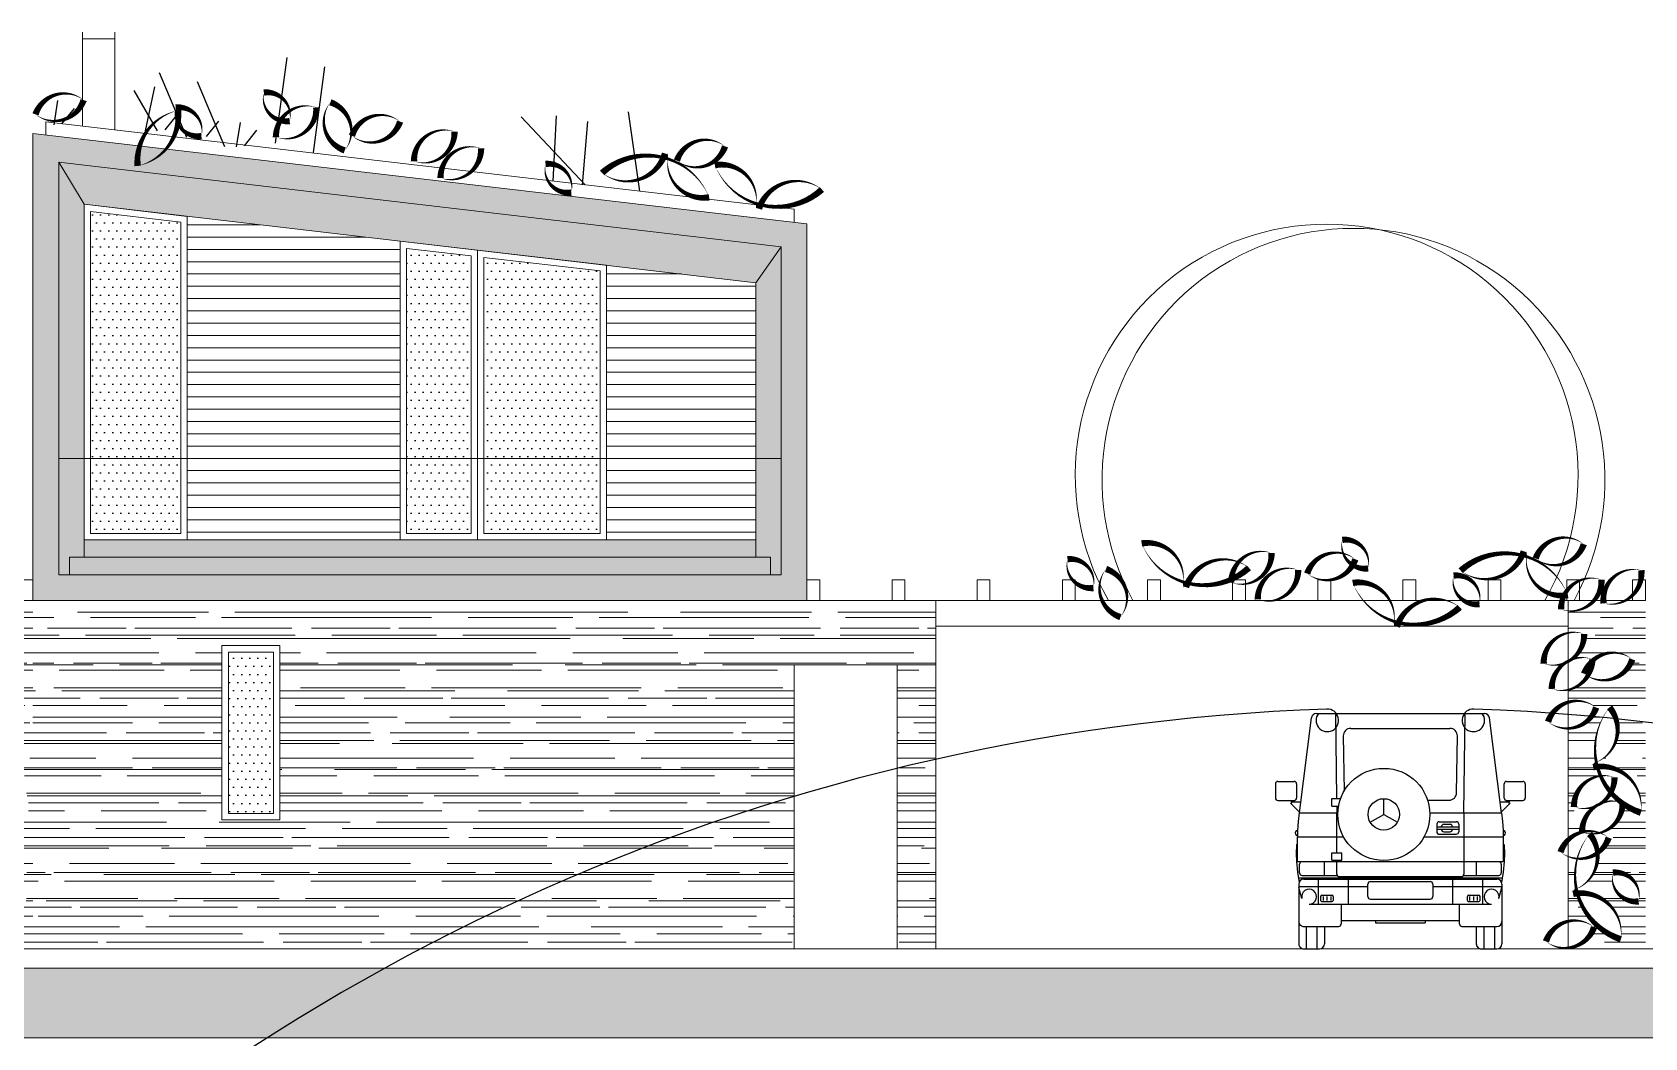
# Model space of a CAD drawing. Header units: metres. Extents: x -686 to 211, y -481 to 125.
# Drawn here: x -481.7 to -469.2, y -382.4 to -374.61 of the extents above; entities that cross this region are included whole.
import ezdxf

# ---------------------------------------------------------------- set-up
doc = ezdxf.new("R2010")
doc.units = ezdxf.units.M
doc.layers.add('FLOATINGWINDOWS', color=2, linetype='Continuous', plot=False)
for name, color, linetype in [('SRAFA', 251, 'Continuous'), ('SRAFY', 3, 'Continuous'), ('srafy sklo', 252, 'Continuous'), ('stafaz', 254, 'Continuous'), ('stávající stromy', 86, 'Continuous'), ('zariz.predmety', 203, 'Continuous'), ('ZDIVO', 1, 'Continuous')]:
    doc.layers.add(name, color=color, linetype=linetype)
pattern_1 = [(360, (-143.2616, -36.91541), (0.44704, 0.2032), [3.048, -0.4064, 1.016, -0.2032]), (360, (-142.99135, -36.8138), (-0.2032, 0.270256), [0.6096, -0.067056, 1.2192, -0.1524]), (360, (-143.16001, -36.74269), (1.05664, 0.136144), [1.6256, -0.28448, 0.8128, -0.2032])]
pattern_2 = [(360, (-143.26161, -36.91541), (2e-13, 0.09525), [])]
pattern_3 = [(180, (-948.135153, -1193.209505), (-0.03125, -0.0625), [0, -0.0625])]

# ---------------------------------------------------------------- blocks, each defined once
blk = doc.blocks.new('SYM_AUTO_MERCEDES_GELAEN-H')
at = {"color": 7, "linetype": 'Continuous'}
for p, q in [((-69, 179.1), (-78.5, 105.5)), ((-65.1, 182.4), (65.2, 182.4)), ((-50.2, 182.4), (-49.4, 116.5)), ((49.2, 105.5), (50.2, 182.4)), ((78.5, 105.5), (69, 179.1)), ((-44.2, 165), (-43.6, 122.3)), ((-38.4, 170.9), (38.4, 170.9)), ((43.6, 120.9), (44.2, 165)), ((-96.9, 127.9), (-96.9, 116.9)), ((-94.9, 129.8), (-82.4, 129.8)), ((-80.4, 127.9), (-80.4, 116.9)), ((80.5, 116.9), (80.5, 127.9)), ((82.4, 129.8), (94.9, 129.8)), ((96.9, 116.9), (96.9, 127.9)), ((-94.9, 115), (-82.4, 115)), ((-85.1, 113), (-78.3, 106.3)), ((-84.7, 114), (-77.4, 114)), ((-84.5, 115), (-84.5, 114)), ((-82.4, 115), (-82.4, 114)), ((-53.1, 116.5), (-46.4, 116.5)), ((-53.1, 110.7), (-53.1, 116.5)), ((-12.8, 104.2), (-12.8, 116.4)), ((21.2, 115.2), (37.8, 115.2)), ((77.4, 114), (84.7, 114)), ((78.4, 106.3), (85.1, 113)), ((82.4, 115), (94.9, 115)), ((82.4, 114), (82.4, 115)), ((84.5, 114), (84.5, 115)), ((-78.4, 105.5), (-48.5, 105.5)), ((-53.1, 110.7), (-47.9, 110.7)), ((-49.3, 110.7), (-49.2, 105.5)), ((-49.2, 74.5), (-49.2, 105.5)), ((-23.3, 98.2), (-12.8, 104.2)), ((-12.8, 104.2), (-2.3, 98.2)), ((22.9, 105.5), (78.5, 105.5)), ((49.2, 105.5), (49.2, 57.9)), ((28.2, 96.6), (28.2, 90.8)), ((28.2, 94.6), (45.4, 94.6)), ((28.2, 92.7), (45.4, 92.7)), ((30.2, 98.5), (43.4, 98.5)), ((30.2, 88.8), (43.4, 88.8)), ((33.7, 96.6), (38.5, 96.6)), ((33.7, 90.8), (38.5, 90.8)), ((45.4, 96.6), (45.4, 90.8)), ((-80.6, 80.5), (-79.6, 81.5)), ((-79.6, 67.6), (-79.6, 86.9)), ((-79.4, 86.9), (-44, 86.9)), ((18.4, 86.9), (79.6, 86.9)), ((79.6, 86.9), (79.6, 67.6)), ((79.6, 81.5), (80.6, 80.5)), ((-80.6, 67.6), (79.6, 67.6)), ((-78.2, 58.9), (-78.2, 65.6)), ((-58.9, 56.9), (-58.9, 67.6)), ((-53.1, 74.5), (-45.4, 74.5)), ((-53.1, 68.7), (-53.1, 74.5)), ((-53.1, 68.7), (-45.4, 68.7)), ((-49.2, 57.9), (-49.2, 68.7)), ((-45.4, 68.7), (-45.4, 74.5)), ((58.9, 67.6), (58.9, 56.9)), ((78.2, 65.6), (78.2, 58.9)), ((-79, 55), (79.1, 55)), ((-78.7, 50.2), (-78.7, 3.9)), ((-76.2, 56.9), (-49, 56.9)), ((-74.8, 54), (74.8, 54)), ((-63.7, 54), (-63.7, 34.7)), ((-47.3, 56), (47.3, 56)), ((-40.5, 54), (-40.5, 34.7)), ((-25.1, 40.5), (-25.1, 50.2)), ((-23.2, 52.1), (23.2, 52.1)), ((25.1, 50.2), (25.1, 40.5)), ((40.5, 54), (40.5, 34.7)), ((49, 56.9), (76.3, 56.9)), ((63.7, 54), (63.7, 34.7)), ((78.7, 50.2), (78.7, 3.9)), ((-78.7, 48.3), (-25.1, 48.3)), ((-76.3, 39), (-78.7, 47.5)), ((-61.8, 40.6), (-61.8, 37.6)), ((-60.8, 41.5), (-53, 41.5)), ((-59.8, 40.6), (-59.8, 37.6)), ((-56.9, 40.6), (-56.9, 37.6)), ((-54, 40.6), (-54, 37.6)), ((-52, 40.6), (-52, 37.6)), ((-23.2, 38.6), (23.2, 38.6)), ((25.1, 48.3), (45.1, 48.3)), ((25.1, 48.3), (71.1, 48.3)), ((45.8, 48.3), (78.7, 48.3)), ((52, 37.6), (52, 40.6)), ((53, 41.5), (60.8, 41.5)), ((54, 37.6), (54, 40.6)), ((56.9, 37.6), (56.9, 40.6)), ((59.8, 37.6), (59.8, 40.6)), ((61.8, 37.6), (61.8, 40.6)), ((76.3, 39), (78.7, 47.5)), ((-70.7, 34.7), (70.7, 34.7)), ((-60.8, 36.7), (-53, 36.7)), ((-45.8, 34.7), (-45.8, 19.3)), ((45.8, 19.3), (45.8, 34.7)), ((53, 36.7), (60.8, 36.7)), ((-74.8, 17.4), (-47.8, 17.4)), ((-72.9, 17.4), (-72.9, 0)), ((-64.7, 17.4), (-64.7, 0)), ((-58.9, 17.4), (-58.9, 3.9)), ((-45.8, 22.1), (45.8, 22.1)), ((-19.3, 22.1), (-19.3, 20.2)), ((-19.3, 20.2), (19.3, 20.2)), ((19.3, 22.1), (19.3, 20.2)), ((47.8, 17.4), (74.8, 17.4)), ((58.9, 17.4), (58.9, 3.9)), ((64.7, 17.4), (64.7, 0)), ((72.9, 17.4), (72.9, 0)), ((-74.8, 0), (-62.7, 0)), ((62.7, 0), (74.8, 0))]:
    blk.add_line(p, q, dxfattribs=at)
for points in [[(-78.4, 105.5), (-79.2, 98.6), (-79.6, 91.7), (-79.7, 90.7), (-79.7, 89.8), (-79.6, 88.8), (-79.6, 87.9), (-79.6, 87.4), (-79.6, 86.9)], [(78.5, 105.5), (79.2, 98.6), (79.6, 91.7), (79.7, 90.7), (79.7, 89.8), (79.6, 88.8), (79.6, 87.9), (79.6, 87.4), (79.6, 86.9)], [(-80.6, 80.5), (-80.8, 74), (-80.6, 67.6), (-79.8, 59.5), (-78.4, 51.5)], [(80.6, 80.5), (80.8, 74), (80.6, 67.6), (79.8, 59.5), (78.4, 51.5)]]:
    blk.add_lwpolyline(points, dxfattribs=at)
for radius in [35.7, 12.2]:
    blk.add_circle((-12.8, 104.2), radius, dxfattribs=at)
for centre, radius, start, end in [((-65.1, 178.6), 3.86, 89.9998, 172.6608), ((-56.6, 177.1), 8.73, 91.9954, 141.8296), ((0, -1447.8), 1634.6, 88.0046, 91.9954), ((56.6, 177.1), 8.73, 38.1704, 88.0046), ((65.2, 178.6), 3.86, 7.3391, 89.9996), ((-38.4, 165.1), 5.79, 89.9998, 180.7189), ((38.4, 165.1), 5.79, 359.2811, 449.9999), ((-94.9, 127.9), 1.93, 90, 180), ((-82.4, 127.9), 1.93, 0, 90), ((82.4, 127.9), 1.93, 90, 180), ((94.9, 127.9), 1.93, 0, 90), ((-94.9, 116.9), 1.93, 180, 270), ((-84.7, 113.4), 0.579, 89.9993, 225.0005), ((-82.4, 116.9), 1.93, 270, 360), ((37.8, 121), 5.79, 270, 359.2811), ((82.4, 116.9), 1.93, 180, 270), ((84.7, 113.4), 0.579, 314.9995, 450.0007), ((94.9, 116.9), 1.93, 270, 360), ((-79.7, 89.8), 1.9, 88.9733, 271.0267), ((30.2, 96.6), 1.93, 90, 180), ((30.2, 90.8), 1.93, 180, 270), ((33.7, 94.6), 1.93, 90, 180), ((33.7, 92.7), 1.93, 180, 270), ((38.5, 94.6), 1.93, 0, 90), ((38.5, 92.7), 1.93, 270, 360), ((43.4, 96.6), 1.93, 0, 90), ((43.4, 90.8), 1.93, 270, 360), ((79.7, 89.8), 1.9, 268.9734, 451.0267), ((-76.2, 65.6), 1.93, 90, 180), ((76.3, 65.6), 1.93, 0, 90), ((-74.8, 50.2), 3.86, 90, 180), ((-76.2, 58.9), 1.93, 180, 270), ((-47.3, 57.9), 1.93, 180, 270), ((-23.2, 50.2), 1.93, 90, 180), ((23.2, 50.2), 1.93, 0, 90), ((47.3, 57.9), 1.93, 270, 360), ((74.8, 50.2), 3.86, 0, 90), ((76.3, 58.9), 1.93, 270, 360), ((-70.7, 40.5), 5.79, 195.3763, 270.0003), ((-60.8, 40.6), 0.973, 90, 180), ((-60.8, 37.6), 0.973, 180, 270), ((-53, 40.6), 0.973, 0, 90), ((-53, 37.6), 0.973, 270, 360), ((-23.2, 40.5), 1.93, 180, 270), ((23.2, 40.5), 1.93, 270, 360), ((53, 40.6), 0.973, 90, 180), ((53, 37.6), 0.973, 180, 270), ((60.8, 40.6), 0.973, 0, 90), ((60.8, 37.6), 0.973, 270, 360), ((70.7, 40.5), 5.79, 270.0001, 344.6238), ((-74.8, 21.2), 3.86, 180, 270), ((-47.8, 19.3), 1.93, 270, 360), ((47.8, 19.3), 1.93, 180, 270), ((74.8, 21.2), 3.86, 270, 360), ((-74.8, 3.9), 3.86, 180, 270), ((-62.7, 3.9), 3.86, 270, 360), ((62.7, 3.9), 3.86, 180, 270), ((74.8, 3.9), 3.86, 270, 360)]:
    blk.add_arc(centre, radius, start, end, dxfattribs=at)

msp = doc.modelspace()

# ---------------------------------------------------------------- hatches: boundary and pattern name
at = {"layer": 'SRAFA', "linetype": 'Continuous', "lineweight": 0}
h = msp.add_hatch(dxfattribs=at)
h.set_pattern_fill('LINE', color=256, scale=0.03, angle=360, style=0)
h.set_pattern_definition(pattern_2)
h.paths.add_polyline_path([(-478.845, -376.227), (-480.495, -376.035), (-480.495, -377.912), (-478.845, -377.912)])
h = msp.add_hatch(dxfattribs=at)
h.set_pattern_fill('LINE', color=256, scale=0.03, angle=360, style=0)
h.set_pattern_definition(pattern_2)
h.paths.add_polyline_path([(-476.086, -376.549), (-477.245, -376.414), (-477.245, -377.912), (-476.086, -377.912)])
h = msp.add_hatch(dxfattribs=at)
h.set_pattern_fill('LINE', color=256, scale=0.03, angle=360, style=0)
h.set_pattern_definition(pattern_2)
h.paths.add_polyline_path([(-478.845, -377.912), (-480.495, -377.912), (-480.495, -378.542), (-478.845, -378.542)])
h = msp.add_hatch(dxfattribs=at)
h.set_pattern_fill('LINE', color=256, scale=0.03, angle=360, style=0)
h.set_pattern_definition(pattern_2)
h.paths.add_polyline_path([(-476.086, -377.912), (-477.245, -377.912), (-477.245, -378.542), (-476.086, -378.542)])
h = msp.add_hatch(dxfattribs=at)
h.set_pattern_fill('AR-RROOF,_O', color=256, scale=0.008, angle=360)
h.set_pattern_definition([(360, (-155.7616, -36.91541), (0.44704, 0.2032), [3.048, -0.4064, 1.016, -0.2032]), (360, (-155.49135, -36.8138), (-0.2032, 0.270256), [0.6096, -0.067056, 1.2192, -0.1524]), (360, (-155.66001, -36.74269), (1.05664, 0.136144), [1.6256, -0.28448, 0.8128, -0.2032])])
h.paths.add_polyline_path([(-481.691, -379.012), (-481.791, -379.012), (-481.846, -379.012, -0.187517), (-482.016, -379.034, -0.02355), (-482.017, -379.012), (-482.09, -379.012, -0.241086), (-482.291, -379.092), (-482.291, -379.263, -0.133794), (-482.166, -379.271, -0.255555), (-482.271, -379.473, -0.182799), (-482.103, -379.467, -0.01456), (-482.103, -379.481, -0.3725), (-481.793, -379.468, -0.477216), (-482.139, -379.597, -0.203923), (-482.291, -379.704), (-482.291, -379.8, -0.247594), (-482.073, -379.842, -0.313863), (-482.291, -380.004), (-482.291, -380.869, -0.133838), (-482.182, -380.807, -0.254062), (-482.077, -380.606, -0.182799), (-482.245, -380.612, -0.382881), (-482.038, -380.371, -0.036808), (-482.064, -380.299, 0.02656), (-482.096, -380.304, 0.520567), (-482.089, -380.273, 0.017027), (-482.071, -380.266, -0.221401), (-481.969, -379.84, -0.499116), (-482.071, -380.266, 0.01621), (-482.064, -380.299, -0.48727), (-481.727, -380.657, -0.077038), (-481.868, -380.583, -0.340367), (-482.045, -380.813, -0.083878), (-481.976, -380.851, -0.158522), (-482.063, -380.969, -0.325781), (-482.227, -381.248, 0.01621), (-482.219, -381.281, -0.48727), (-481.882, -381.638, -0.250948), (-482.219, -381.281, 0.02656), (-482.252, -381.286, 0.520567), (-482.245, -381.255, 0.017027), (-482.227, -381.248, -0.114814), (-482.22, -381.013, -0.076659), (-482.291, -380.996), (-482.291, -381.499, -0.229498), (-482.089, -381.544, -0.295764), (-482.291, -381.705), (-482.291, -381.712), (-481.691, -381.712)])
h.paths.add_polyline_path([(-481.744, -381.344, -0.520567), (-481.943, -381.121, -0.520567)], flags=16)
h = msp.add_hatch(dxfattribs=at)
h.set_pattern_fill('AR-RROOF,_O', color=256, scale=0.008, angle=360)
h.set_pattern_definition(pattern_1)
h.paths.add_polyline_path([(-475.791, -379.512), (-474.991, -379.512), (-474.991, -381.712), (-474.691, -381.712), (-474.691, -379.012), (-475.691, -379.012), (-481.691, -379.012), (-481.691, -381.712), (-475.791, -381.712)])
h.paths.add_polyline_path([(-480.226, -379.362), (-479.776, -379.362), (-479.776, -380.712), (-480.226, -380.712)], flags=16)
h.paths.add_polyline_path([(-480.176, -379.412), (-479.826, -379.412), (-479.826, -380.662), (-480.176, -380.662)], flags=0)
h = msp.add_hatch(dxfattribs=at)
h.set_pattern_fill('AR-RROOF,_O', color=256, scale=0.008, angle=360)
h.set_pattern_definition(pattern_1)
h.paths.add_polyline_path([(-469.191, -379.012), (-469.291, -379.012), (-469.346, -379.012, -0.187517), (-469.516, -379.034, -0.02355), (-469.517, -379.012), (-469.59, -379.012, -0.241086), (-469.791, -379.092), (-469.791, -379.263, -0.133794), (-469.666, -379.271, -0.255555), (-469.771, -379.473, -0.182799), (-469.603, -379.467, -0.01456), (-469.603, -379.481, -0.3725), (-469.293, -379.468, -0.477216), (-469.639, -379.597, -0.203923), (-469.791, -379.704), (-469.791, -379.8, -0.247594), (-469.573, -379.842, -0.313863), (-469.791, -380.004), (-469.791, -380.869, -0.133838), (-469.682, -380.807, -0.254062), (-469.577, -380.606, -0.182799), (-469.745, -380.612, -0.382881), (-469.538, -380.371, -0.036808), (-469.564, -380.299, 0.02656), (-469.596, -380.304, 0.520567), (-469.589, -380.273, 0.017027), (-469.571, -380.266, -0.221401), (-469.469, -379.84, -0.499116), (-469.571, -380.266, 0.01621), (-469.564, -380.299, -0.48727), (-469.227, -380.657, -0.077038), (-469.368, -380.583, -0.340367), (-469.545, -380.813, -0.083878), (-469.476, -380.851, -0.158522), (-469.563, -380.969, -0.325781), (-469.727, -381.248, 0.01621), (-469.719, -381.281, -0.48727), (-469.382, -381.638, -0.250948), (-469.719, -381.281, 0.02656), (-469.752, -381.286, 0.520567), (-469.745, -381.255, 0.017027), (-469.727, -381.248, -0.114814), (-469.72, -381.013, -0.076659), (-469.791, -380.996), (-469.791, -381.499, -0.229498), (-469.589, -381.544, -0.295764), (-469.791, -381.705), (-469.791, -381.712), (-469.191, -381.712)])
h.paths.add_polyline_path([(-469.244, -381.344, -0.520567), (-469.443, -381.121, -0.520567)], flags=16)
at = {"layer": 'SRAFA', "linetype": 'Continuous'}
msp.add_hatch(color=256, dxfattribs=at).paths.add_polyline_path([(-444.88, -381.862), (-544.191, -381.862), (-544.191, -382.401), (-444.88, -382.401)])
at = {"layer": 'srafy sklo', "linetype": 'Continuous', "lineweight": 0}
h = msp.add_hatch(color=256, dxfattribs=at)
h.paths.add_polyline_path([(-481.691, -375.392), (-475.691, -376.092), (-475.691, -379.012), (-481.691, -379.012)])
h.paths.add_polyline_path([(-481.491, -375.616), (-481.491, -378.812), (-475.891, -378.812), (-475.891, -376.27)], flags=16)
for points in [[(-481.491, -375.616), (-481.295, -375.941), (-480.495, -376.035), (-476.086, -376.549), (-475.891, -376.27)], [(-481.295, -375.941), (-481.491, -375.616), (-481.491, -377.912), (-481.295, -377.912)], [(-475.891, -376.27), (-476.086, -376.549), (-476.086, -377.912), (-475.891, -377.912)], [(-481.295, -377.912), (-481.491, -377.912), (-481.491, -378.812), (-481.407, -378.812), (-481.407, -378.677), (-481.295, -378.677), (-481.295, -378.542)], [(-475.891, -377.912), (-476.086, -377.912), (-476.086, -378.542), (-476.086, -378.677), (-475.974, -378.677), (-475.974, -378.812), (-475.891, -378.812)], [(-476.086, -378.542), (-481.295, -378.542), (-481.295, -378.677), (-476.086, -378.677)], [(-475.974, -378.677), (-481.407, -378.677), (-481.407, -378.812), (-475.974, -378.812)]]:
    msp.add_hatch(color=253, dxfattribs=at).paths.add_polyline_path(points)
at = {"layer": 'stafaz', "linetype": 'Continuous'}
h = msp.add_hatch(dxfattribs=at)
h.set_pattern_fill('DOTS', color=256, angle=149.9014, style=0)
h.set_pattern_definition(pattern_3)
h.paths.add_polyline_path([(-480.545, -376.079), (-481.245, -375.998), (-481.245, -377.912), (-480.545, -377.912)])
h = msp.add_hatch(dxfattribs=at)
h.set_pattern_fill('DOTS', color=256, angle=149.9014, style=0)
h.set_pattern_definition(pattern_3)
h.paths.add_polyline_path([(-478.295, -376.342), (-478.795, -376.283), (-478.795, -377.912), (-478.295, -377.912)])
h = msp.add_hatch(dxfattribs=at)
h.set_pattern_fill('DOTS', color=256, angle=149.9014, style=0)
h.set_pattern_definition(pattern_3)
h.paths.add_polyline_path([(-477.295, -376.458), (-478.195, -376.353), (-478.195, -377.912), (-477.295, -377.912)])
h = msp.add_hatch(dxfattribs=at)
h.set_pattern_fill('DOTS', color=256, angle=149.9014, style=0)
h.set_pattern_definition(pattern_3)
h.paths.add_polyline_path([(-480.545, -377.912), (-481.245, -377.912), (-481.245, -378.492), (-480.545, -378.492)])
h = msp.add_hatch(dxfattribs=at)
h.set_pattern_fill('DOTS', color=256, angle=149.9014, style=0)
h.set_pattern_definition(pattern_3)
h.paths.add_polyline_path([(-478.295, -377.912), (-478.795, -377.912), (-478.795, -378.492), (-478.295, -378.492)])
h = msp.add_hatch(dxfattribs=at)
h.set_pattern_fill('DOTS', color=256, angle=149.9014, style=0)
h.set_pattern_definition(pattern_3)
h.paths.add_polyline_path([(-477.295, -377.912), (-478.195, -377.912), (-478.195, -378.492), (-477.295, -378.492)])
h = msp.add_hatch(dxfattribs=at)
h.set_pattern_fill('DOTS', color=256, angle=149.9014, style=0)
h.set_pattern_definition(pattern_3)
h.paths.add_polyline_path([(-479.826, -380.662), (-479.826, -379.412), (-480.176, -379.412), (-480.176, -380.662)])

# ---------------------------------------------------------------- linework, layer by layer
at = {"layer": 'FLOATINGWINDOWS', "linetype": 'Continuous', "lineweight": 0, "flags": 128}
msp.add_lwpolyline([(-481.491, -375.616), (-481.491, -378.812), (-475.891, -378.812), (-475.891, -376.27)], close=True, dxfattribs=at)
at = {"layer": 'SRAFA', "linetype": 'Continuous', "lineweight": 0}
msp.add_lwpolyline([(-444.88, -381.862), (-544.191, -381.862), (-544.191, -382.401), (-444.88, -382.401)], close=True, dxfattribs=at)
at = {"layer": 'SRAFY', "linetype": 'Continuous', "lineweight": 0}
for p, q in [((-481.306, -375.336), (-481.306, -374.608)), ((-481.056, -375.365), (-481.056, -374.608)), ((-481.306, -374.658), (-481.056, -374.658)), ((-481.591, -375.403), (-481.591, -375.303)), ((-481.691, -375.392), (-475.691, -376.092)), ((-481.691, -375.392), (-481.691, -379.012)), ((-481.491, -378.812), (-481.491, -375.616)), ((-481.491, -375.616), (-481.295, -375.941)), ((-481.295, -378.542), (-481.295, -375.941)), ((-481.295, -375.941), (-476.086, -376.549)), ((-475.791, -376.08), (-475.791, -375.979)), ((-480.495, -378.542), (-480.495, -376.035)), ((-475.691, -376.092), (-475.691, -379.012)), ((-478.845, -378.542), (-478.845, -376.227)), ((-478.245, -378.542), (-478.245, -376.297)), ((-476.086, -376.549), (-475.891, -376.27)), ((-475.891, -376.292), (-475.891, -378.812)), ((-475.891, -378.812), (-475.891, -376.292)), ((-477.245, -378.542), (-477.245, -376.414)), ((-476.086, -378.542), (-476.086, -376.549)), ((-481.491, -377.912), (-475.891, -377.912)), ((-481.295, -378.542), (-481.295, -378.677)), ((-476.086, -378.542), (-481.295, -378.542)), ((-476.086, -378.542), (-476.086, -378.677)), ((-475.974, -378.677), (-481.407, -378.677)), ((-481.407, -378.677), (-481.407, -378.812)), ((-475.974, -378.677), (-475.974, -378.812)), ((-475.891, -378.812), (-481.491, -378.812)), ((-488.191, -379.012), (-481.691, -379.012)), ((-475.691, -379.012), (-481.691, -379.012)), ((-475.691, -379.012), (-469.991, -379.012)), ((-475.691, -379.012), (-469.191, -379.012)), ((-474.691, -381.712), (-474.691, -379.012)), ((-469.791, -381.712), (-469.791, -379.012)), ((-474.691, -379.212), (-469.791, -379.212)), ((-475.791, -381.712), (-475.791, -379.512)), ((-474.991, -379.512), (-475.791, -379.512)), ((-474.991, -381.712), (-474.991, -379.512))]:
    msp.add_line(p, q, dxfattribs=at)
msp.add_lwpolyline([(-481.591, -375.303), (-475.791, -375.979)], dxfattribs=at)
for points in [[(-481.691, -375.392), (-475.691, -376.092), (-475.691, -379.012), (-481.691, -379.012)], [(-481.491, -375.616), (-475.891, -376.27), (-475.891, -378.812), (-481.491, -378.812)], [(-481.691, -378.852), (-481.791, -378.852), (-481.791, -379.012), (-481.691, -379.012)], [(-475.591, -378.852), (-475.691, -378.852), (-475.691, -379.012), (-475.591, -379.012)], [(-474.931, -378.852), (-475.031, -378.852), (-475.031, -379.012), (-474.931, -379.012)], [(-474.272, -378.852), (-474.372, -378.852), (-474.372, -379.012), (-474.272, -379.012)], [(-473.611, -378.852), (-473.711, -378.852), (-473.711, -379.012), (-473.611, -379.012)], [(-472.951, -378.852), (-473.051, -378.852), (-473.051, -379.012), (-472.951, -379.012)], [(-472.291, -378.852), (-472.391, -378.852), (-472.391, -379.012), (-472.291, -379.012)], [(-471.631, -378.852), (-471.731, -378.852), (-471.731, -379.012), (-471.631, -379.012)], [(-470.971, -378.852), (-471.071, -378.852), (-471.071, -379.012), (-470.971, -379.012)], [(-470.311, -378.852), (-470.411, -378.852), (-470.411, -379.012), (-470.311, -379.012)], [(-469.701, -378.852), (-469.801, -378.852), (-469.801, -379.012), (-469.701, -379.012)], [(-469.191, -378.852), (-469.291, -378.852), (-469.291, -379.012), (-469.191, -379.012)], [(-479.776, -380.712), (-479.776, -379.362), (-480.226, -379.362), (-480.226, -380.712)], [(-479.826, -380.662), (-479.826, -379.412), (-480.176, -379.412), (-480.176, -380.662)]]:
    msp.add_lwpolyline(points, close=True, dxfattribs=at)
at = {"layer": 'SRAFY', "linetype": 'Continuous', "lineweight": 0, "flags": 128}
for points in [[(-481.295, -375.941), (-480.495, -376.035), (-480.495, -378.542), (-481.295, -378.542)], [(-481.245, -375.998), (-480.545, -376.079), (-480.545, -378.492), (-481.245, -378.492)], [(-478.845, -376.227), (-478.245, -376.297), (-478.245, -378.542), (-478.845, -378.542)], [(-478.795, -376.283), (-478.295, -376.342), (-478.295, -378.492), (-478.795, -378.492)], [(-478.245, -376.297), (-477.245, -376.414), (-477.245, -378.542), (-478.245, -378.542)], [(-478.195, -376.353), (-477.295, -376.458), (-477.295, -378.492), (-478.195, -378.492)]]:
    msp.add_lwpolyline(points, close=True, dxfattribs=at)
at = {"layer": 'stávající stromy', "linetype": 'Continuous', "lineweight": 0}
for centre, start, end in [((-471.662, -378.044), 330.2192, 209.7808), ((-471.454, -378.077), 331.3283, 208.6717)]:
    msp.add_arc(centre, 1.949, start, end, dxfattribs=at)
at = {"layer": 'zariz.predmety', "color": 253, "linetype": 'Continuous', "ltscale": 0.001}
for p, q in [((-479.81, -375.467), (-479.721, -374.804)), ((-480.499, -375.425), (-480.709, -374.922)), ((-480.204, -375.496), (-480.415, -374.993)), ((-479.516, -375.539), (-479.427, -374.876)), ((-480.725, -375.372), (-480.905, -375.06)), ((-480.818, -375.372), (-480.746, -375.031)), ((-481.526, -375.326), (-481.498, -375.137)), ((-481.466, -375.319), (-481.369, -375.198)), ((-480.665, -375.365), (-480.568, -375.244)), ((-476.987, -375.84), (-477.073, -375.225)), ((-480.345, -375.417), (-480.249, -375.296)), ((-480.112, -375.496), (-480.083, -375.307)), ((-480.051, -375.489), (-479.955, -375.368)), ((-477.411, -375.79), (-477.905, -375.263)), ((-477.657, -375.762), (-477.633, -375.257)), ((-477.432, -375.79), (-477.39, -375.3))]:
    msp.add_line(p, q, dxfattribs=at)
for points in [[(-481.298, -375.134, 0, 0, 0.520567), (-481.298, -375.134, 0, 0.05, 0.520567), (-481.671, -375.244, 0, 0.05, 0.520567), (-481.298, -375.134, 0.05, 0.05, 0)], [(-479.701, -375.297, 0, 0, 0.520567), (-479.701, -375.297, 0, 0.05, 0.520567), (-479.901, -375.075, 0, 0.05, 0.520567), (-479.701, -375.297, 0.05, 0.05, 0)], [(-480.565, -375.214, 0, 0, 0.520567), (-480.565, -375.214, 0, 0.05, 0.380448), (-480.879, -375.644, 0, 0.05, 0.380448), (-480.565, -375.214, 0.05, 0.05, 0)], [(-480.385, -375.413, 0, 0, 0.520567), (-480.385, -375.413, 0, 0.05, 0.520567), (-480.584, -375.191, 0, 0.05, 0.520567), (-480.385, -375.413, 0.05, 0.05, 0)], [(-479.494, -375.191, 0, 0, 0.520567), (-479.494, -375.191, 0, 0.05, 0.520567), (-479.807, -375.421, 0, 0.05, 0.520567), (-479.494, -375.191, 0.05, 0.05, 0)], [(-479.274, -375.524, 0, 0, 0.520567), (-479.274, -375.524, 0, 0.05, 0.520567), (-479.385, -375.151, 0, 0.05, 0.520567), (-479.274, -375.524, 0.05, 0.05, 0)], [(-478.845, -375.301, 0, 0, 0.520567), (-478.845, -375.301, 0, 0.05, 0.520567), (-479.218, -375.411, 0, 0.05, 0.520567), (-478.845, -375.301, 0.05, 0.05, 0)], [(-478.423, -375.378, 0, 0, 0.520567), (-478.423, -375.378, 0, 0.05, 0.520567), (-478.737, -375.608, 0, 0.05, 0.520567), (-478.423, -375.378, 0.05, 0.05, 0)], [(-478.217, -375.508, 0, 0, 0.520567), (-478.217, -375.508, 0, 0.05, 0.520567), (-478.531, -375.738, 0, 0.05, 0.520567), (-478.217, -375.508, 0.05, 0.05, 0)], [(-476.326, -375.493, 0, 0, 0.520567), (-476.326, -375.493, 0, 0.05, 0.520567), (-476.699, -375.603, 0, 0.05, 0.520567), (-476.326, -375.493, 0.05, 0.05, 0)], [(-477.518, -375.851, 0, 0, 0.520567), (-477.518, -375.851, 0, 0.05, 0.520567), (-477.717, -375.629, 0, 0.05, 0.520567), (-477.518, -375.851, 0.05, 0.05, 0)], [(-477.279, -375.698, 0, 0, 0.520567), (-477.279, -375.698, 0, 0.05, 0.520567), (-476.791, -375.548, 0, 0.05, 0.520567), (-476.768, -375.57, 0, 0.05, 0.520567), (-476.449, -375.887, 0, 0.05, 0.520567), (-477.279, -375.698, 0.05, 0.05, 0)], [(-475.575, -375.827, 0, 0, 0.520567), (-475.575, -375.827, 0, 0.05, 0.520567), (-476.063, -375.976, 0, 0.05, 0.520567), (-476.086, -375.955, 0, 0.05, 0.520567), (-476.405, -375.638, 0, 0.05, 0.520567), (-475.575, -375.827, 0.05, 0.05, 0)], [(-469.669, -378.576, 0, 0, 0.520567), (-469.669, -378.576, 0, 0.05, 0.520567), (-470.042, -378.687, 0, 0.05, 0.520567), (-469.669, -378.576, 0.05, 0.05, 0)], [(-472.265, -378.759, 0, 0, 0.520567), (-472.265, -378.759, 0, 0.05, 0.520567), (-472.753, -378.909, 0, 0.05, 0.520567), (-472.776, -378.887, 0, 0.05, 0.520567), (-473.096, -378.57, 0, 0.05, 0.520567), (-472.265, -378.759, 0.05, 0.05, 0)], [(-472.089, -378.644, 0, 0, 0.520567), (-472.089, -378.644, 0, 0.05, 0.520567), (-472.402, -378.874, 0, 0.05, 0.520567), (-472.089, -378.644, 0.05, 0.05, 0)], [(-471.44, -378.693, 0, 0, 0.520567), (-471.44, -378.693, 0, 0.05, 0.520567), (-471.813, -378.803, 0, 0.05, 0.520567), (-471.44, -378.693, 0.05, 0.05, 0)], [(-471.341, -378.764, 0, 0, 0.520567), (-471.341, -378.764, 0, 0.05, 0.520567), (-471.541, -378.542, 0, 0.05, 0.520567), (-471.341, -378.764, 0.05, 0.05, 0)], [(-470.623, -378.781, 0, 0, 0.520567), (-470.623, -378.781, 0, 0.05, 0.520567), (-470.134, -378.631, 0, 0.05, 0.520567), (-470.111, -378.653, 0, 0.05, 0.520567), (-469.792, -378.97, 0, 0.05, 0.520567), (-470.623, -378.781, 0.05, 0.05, 0)], [(-473.471, -378.915, 0, 0, 0.520567), (-473.471, -378.915, 0, 0.05, 0.520567), (-473.671, -378.692, 0, 0.05, 0.520567), (-473.471, -378.915, 0.05, 0.05, 0)], [(-473.261, -379.141, 0, 0, 0.520567), (-473.261, -379.141, 0, 0.05, 0.520567), (-473.372, -378.768, 0, 0.05, 0.520567), (-473.261, -379.141, 0.05, 0.05, 0)], [(-471.883, -378.775, 0, 0, 0.520567), (-471.883, -378.775, 0, 0.05, 0.520567), (-472.196, -379.004, 0, 0.05, 0.520567), (-471.883, -378.775, 0.05, 0.05, 0)], [(-469.223, -378.778, 0, 0, 0.520567), (-469.223, -378.778, 0, 0.05, 0.520567), (-469.516, -379.034, 0, 0.05, 0.520567), (-469.223, -378.778, 0.05, 0.05, 0)], [(-470.63, -379.065, 0, 0, 0.520567), (-470.63, -379.065, 0, 0.05, 0.520567), (-471.118, -379.215, 0, 0.05, 0.520567), (-471.141, -379.193, 0, 0.05, 0.520567), (-471.46, -378.876, 0, 0.05, 0.520567), (-470.63, -379.065, 0.05, 0.05, 0)], [(-470.478, -379.041, 0, 0, 0.520567), (-470.478, -379.041, 0, 0.05, 0.520567), (-470.678, -378.819, 0, 0.05, 0.520567), (-470.478, -379.041, 0.05, 0.05, 0)], [(-469.531, -378.851, 0, 0, 0.520567), (-469.531, -378.851, 0, 0.05, 0.520567), (-469.845, -379.081, 0, 0.05, 0.520567), (-469.531, -378.851, 0.05, 0.05, 0)], [(-469.666, -379.271, 0, 0, 0.520567), (-469.666, -379.271, 0, 0.05, 0.520567), (-469.98, -379.501, 0, 0.05, 0.520567), (-469.666, -379.271, 0.05, 0.05, 0)], [(-469.603, -379.467, 0, 0, 0.520567), (-469.603, -379.467, 0, 0.05, 0.520567), (-469.917, -379.697, 0, 0.05, 0.520567), (-469.603, -379.467, 0.05, 0.05, 0)], [(-469.293, -379.468, 0, 0, 0.520567), (-469.293, -379.468, 0, 0.05, 0.520567), (-469.666, -379.579, 0, 0.05, 0.520567), (-469.293, -379.468, 0.05, 0.05, 0)], [(-469.573, -379.842, 0, 0, 0.520567), (-469.573, -379.842, 0, 0.05, 0.520567), (-469.946, -379.952, 0, 0.05, 0.520567), (-469.573, -379.842, 0.05, 0.05, 0)], [(-469.227, -380.657, 0, 0, 0.520567), (-469.227, -380.657, 0, 0.05, 0.520567), (-469.596, -380.304, 0, 0.05, 0.520567), (-469.589, -380.273, 0, 0.05, 0.520567), (-469.469, -379.84, 0, 0.05, 0.520567), (-469.227, -380.657, 0.05, 0.05, 0)], [(-469.431, -380.382, 0, 0, 0.520567), (-469.431, -380.382, 0, 0.05, 0.520567), (-469.745, -380.612, 0, 0.05, 0.520567), (-469.431, -380.382, 0.05, 0.05, 0)], [(-469.368, -380.579, 0, 0, 0.520567), (-469.368, -380.579, 0, 0.05, 0.520567), (-469.682, -380.808, 0, 0.05, 0.520567), (-469.368, -380.579, 0.05, 0.05, 0)], [(-469.476, -380.851, 0, 0, 0.520567), (-469.476, -380.851, 0, 0.05, 0.520567), (-469.849, -380.962, 0, 0.05, 0.520567), (-469.476, -380.851, 0.05, 0.05, 0)], [(-469.382, -381.638, 0, 0, 0.520567), (-469.382, -381.638, 0, 0.05, 0.520567), (-469.752, -381.286, 0, 0.05, 0.520567), (-469.745, -381.255, 0, 0.05, 0.520567), (-469.624, -380.821, 0, 0.05, 0.520567), (-469.382, -381.638, 0.05, 0.05, 0)], [(-469.244, -381.344, 0, 0, 0.520567), (-469.244, -381.344, 0, 0.05, 0.520567), (-469.443, -381.121, 0, 0.05, 0.520567), (-469.244, -381.344, 0.05, 0.05, 0)], [(-469.589, -381.544, 0, 0, 0.520567), (-469.589, -381.544, 0, 0.05, 0.520567), (-469.962, -381.654, 0, 0.05, 0.520567), (-469.589, -381.544, 0.05, 0.05, 0)]]:
    msp.add_lwpolyline(points, format="xyseb", close=True, dxfattribs=at)
at = {"layer": 'ZDIVO', "linetype": 'Continuous', "lineweight": 0}
msp.add_line((-531.691, -381.712), (-444.88, -381.712), dxfattribs=at)

# ---------------------------------------------------------------- block references
at = {"linetype": 'Continuous', "lineweight": 0, "xscale": 0.009999999776482589, "yscale": 0.01000000029000603, "zscale": 0.009999999999999998, "rotation": 359.999997998968}
msp.add_blockref('SYM_AUTO_MERCEDES_GELAEN-H', (-471.091, -381.712), dxfattribs=at)

doc.saveas('drawing.dxf')
